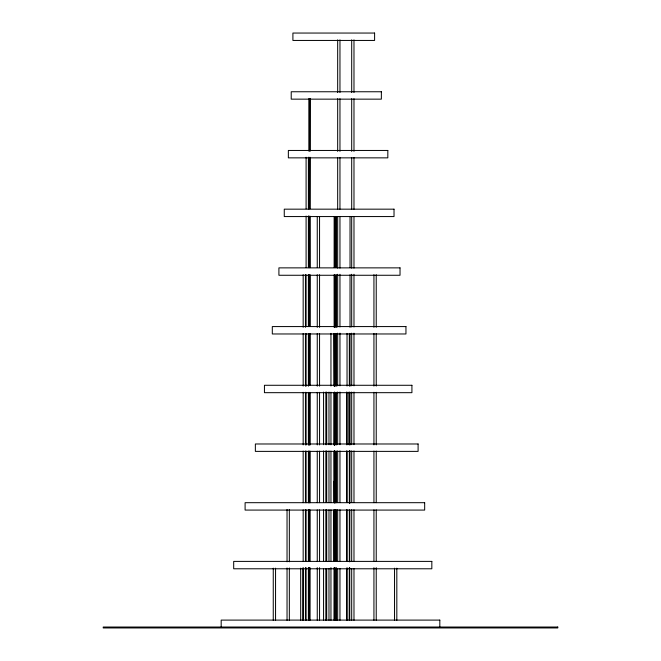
<?xml version="1.0" encoding="UTF-8"?>
<svg xmlns="http://www.w3.org/2000/svg" width="661" height="661" viewBox="0 0 661 661"><rect width="100%" height="100%" fill="white"/><g stroke="black" fill="none" stroke-linecap="round" stroke-linejoin="round"><path stroke-width="0.99" d="M309.579 620.274L309.621 567.692M309.621 561.503L309.662 509.945M309.67 502.732L309.712 451.174M309.712 444.985L309.753 392.403M309.761 385.189L309.802 333.631M309.811 326.41L309.852 274.86M309.852 267.639L309.893 216.089L309.992 267.639M334.045 620.274L334.069 567.667M334.086 509.912L334.226 561.478L334.218 509.912M334.111 451.116L334.235 502.69L334.218 451.116M334.111 444.927L334.135 392.328M334.16 333.541L334.235 386.14L334.21 333.541M334.177 274.745L334.268 327.352M334.243 267.523L334.251 216.99M334.408 333.541L334.425 386.14L334.276 333.541M334.375 327.352L334.4 274.745M334.383 267.523L334.392 216.99M334.483 567.667L334.466 620.274L334.449 567.667M334.532 451.116L334.565 502.69L334.491 481.026M334.532 444.927L334.557 392.328M334.59 386.14L334.582 333.541M334.854 502.69L334.813 451.116M334.813 444.927L334.838 392.328M334.846 386.14L334.871 333.541M334.871 327.352L334.896 274.745L334.962 327.352M335.177 509.912L335.16 561.478L335.003 509.912M335.177 502.69L335.177 481.026M349.355 620.299L349.479 567.898M349.495 561.734L349.611 510.358M349.628 503.161L349.752 450.761M335.4 481.026L335.416 502.69M335.416 509.912L335.449 561.478M334.962 333.541L334.97 386.14M334.978 392.328L334.987 444.927M334.995 451.116L335.077 502.69M335.02 567.667L335.036 620.274M334.656 333.541L334.714 386.14M334.673 392.328L334.681 444.927M334.681 451.116L334.763 502.69M396.823 568.154L396.823 620.332M394.534 568.154L394.534 620.332M376.233 274.662L376.233 327.278M376.233 333.466L376.233 386.082M376.233 392.27L376.233 444.886M376.233 451.075L376.233 502.657M376.233 509.879L376.233 561.462M376.233 567.65L376.233 620.266M373.936 274.662L373.936 327.278M373.936 333.466L373.936 386.082M373.936 392.27L373.936 444.886M373.936 451.075L373.936 502.657M373.936 509.879L373.936 561.462M373.936 567.65L373.936 620.266M353.982 39.842L353.982 92.515M353.982 98.712L353.982 151.386M353.982 157.582L353.982 209.223M353.982 216.444L353.982 268.085M353.982 274.282L353.982 326.955M353.982 333.152L353.982 385.826M353.982 392.023L353.982 444.688M353.982 450.885L353.982 502.525M353.982 509.755L353.982 561.396M353.982 568.625L353.982 620.258M351.693 39.842L351.693 92.515M351.693 98.712L351.693 151.386M351.693 157.582L351.693 209.223M351.693 216.444L351.693 268.085M351.693 274.282L351.693 326.955M351.693 333.152L351.693 385.826M351.693 392.023L351.693 444.688M351.693 450.885L351.693 502.525M351.693 509.755L351.693 561.396M351.693 568.625L351.693 620.258M350.033 216.99L350.033 267.523M350.033 274.745L350.033 327.352M350.033 333.541L350.033 386.14M350.033 392.328L350.033 444.927M349.76 450.761L349.76 503.161M349.76 510.358L349.76 561.734M349.76 567.898L349.76 620.299M349.33 333.367L349.33 385.999M349.33 392.188L349.33 444.82M349.33 451.017L349.33 502.616M349.33 509.838L349.33 561.445M349.33 567.634L349.33 620.266M348.991 392.072L348.991 444.729M347.042 333.367L347.042 385.999M347.042 392.188L347.042 444.82M347.042 451.017L347.042 502.616M347.042 509.838L347.042 561.445M347.042 567.634L347.042 620.266M346.703 392.072L346.703 444.729M346.703 450.926L346.703 502.55M346.703 509.78L346.703 561.412M346.703 568.634L346.703 620.266M339.961 39.842L339.961 92.515M339.961 98.712L339.961 151.386M339.961 157.582L339.961 209.223M339.961 216.444L339.961 268.085M339.961 274.282L339.961 326.955M339.961 333.152L339.961 385.826M339.961 392.023L339.961 444.688M339.961 450.885L339.961 502.525M339.961 509.755L339.961 561.396M339.961 568.625L339.961 620.258M337.672 39.842L337.672 92.515M337.672 98.712L337.672 151.386M337.672 157.582L337.672 209.223M337.672 216.444L337.672 268.085M337.672 274.282L337.672 326.955M337.672 333.152L337.672 385.826M337.672 392.023L337.672 444.688M337.672 450.885L337.672 502.525M337.672 509.755L337.672 561.396M337.672 568.625L337.672 620.258M336.499 216.99L336.499 267.523M336.499 274.745L336.499 327.352M336.499 333.541L336.499 386.14M336.499 392.328L336.499 444.927M336.499 451.116L336.499 502.69M336.499 509.912L336.499 561.478M336.499 567.667L336.499 620.274M334.425 392.328L334.433 444.927M334.433 451.116L334.441 502.69M334.441 509.912L334.458 561.478M334.21 392.328L334.218 444.927M330.954 333.367L330.954 385.999M330.954 392.188L330.954 444.82M330.954 451.017L330.954 502.616M330.954 509.838L330.954 561.445M330.954 567.634L330.954 620.266M328.98 392.072L328.98 444.729M328.98 450.926L328.98 502.55M328.98 509.78L328.98 561.412M328.98 568.634L328.98 620.266M326.691 392.072L326.691 444.729M326.691 450.926L326.691 502.55M326.691 509.78L326.691 561.412M326.691 568.634L326.691 620.266M325.856 392.072L325.856 444.729M325.856 450.926L325.856 502.55M325.856 509.78L325.856 561.412M325.856 568.634L325.856 620.266M323.568 392.072L323.568 444.729M323.568 450.926L323.568 502.55M323.568 509.78L323.568 561.412M323.568 568.634L323.568 620.266M319.552 216.99L319.552 267.523M319.552 274.745L319.552 327.352M319.552 333.541L319.552 386.14M319.552 392.328L319.552 444.927M319.552 451.116L319.552 502.69M319.552 509.912L319.552 561.478M319.552 567.667L319.552 620.274M317.255 216.99L317.255 267.523M317.255 274.745L317.255 327.352M317.255 333.541L317.255 386.14M317.255 392.328L317.255 444.927M317.255 451.116L317.255 502.69M317.255 509.912L317.255 561.478M317.255 567.667L317.255 620.274M309.992 274.86L309.992 326.41M309.992 333.631L309.992 385.189M309.992 392.403L309.992 444.985M309.992 451.174L309.992 502.732M309.992 509.945L309.992 561.503M309.992 567.692L309.992 620.274M308.844 98.547L308.844 151.129M308.844 157.318L308.844 208.868M308.844 216.089L308.844 267.639M308.844 274.86L308.844 326.41M308.844 333.631L308.844 385.189M308.844 392.403L308.844 444.985M308.844 451.174L308.844 502.732M308.844 509.945L308.844 561.503M308.844 567.692L308.844 620.274M308.39 157.252L308.39 208.81M308.39 216.031L308.39 267.589M308.39 274.811L308.39 326.369M308.39 333.59L308.39 386.181M308.39 392.37L308.39 444.96M308.39 451.149L308.39 502.715M308.39 509.928L308.39 561.495M308.39 567.683L308.39 620.274M306.093 157.252L306.093 208.81M306.093 216.031L306.093 267.589M306.093 274.811L306.093 326.369M306.093 333.59L306.093 386.181M306.093 392.37L306.093 444.96M306.093 451.149L306.093 502.715M306.093 509.928L306.093 561.495M306.093 567.683L306.093 620.274M305.456 274.662L305.456 327.278M305.456 333.466L305.456 386.082M305.456 392.27L305.456 444.886M305.456 451.075L305.456 502.657M305.456 509.879L305.456 561.462M305.456 567.65L305.456 620.266M303.168 274.662L303.168 327.278M303.168 333.466L303.168 386.082M303.168 392.27L303.168 444.886M303.168 451.075L303.168 502.657M303.168 509.879L303.168 561.462M303.168 567.65L303.168 620.266M302.978 568.154L302.978 620.332M300.689 568.154L300.689 620.332M289.336 509.466L289.336 561.809M289.336 567.964L289.336 620.307M287.039 509.466L287.039 561.809M287.039 567.964L287.039 620.307M275.554 568.154L275.554 620.332M273.257 568.154L273.257 620.332M309.943 157.318L309.902 208.868L309.992 157.318M309.992 98.547L309.951 151.129L309.992 98.547M334.35 509.912L334.342 561.478L334.309 509.912M334.35 481.026L334.35 502.69L334.301 481.026M334.507 509.912L334.557 561.478L334.499 509.912M334.606 274.745L334.606 327.352L334.64 274.745M334.623 216.99L334.615 267.523L334.631 216.99M334.755 567.667L334.73 620.274L334.714 567.667M334.78 509.912L334.838 561.478L334.697 509.912M334.929 216.99L334.904 267.523L334.929 216.99M374.597 33.05L292.906 33.05L292.906 40.445L374.597 40.445L374.597 33.05M381.364 91.755L291.22 91.755L291.22 99.15L381.364 99.15L381.364 91.755M387.825 150.46L288.353 150.46L288.353 157.855L387.825 157.855L387.825 150.46M394.022 209.165L284.263 209.165L284.263 216.56L394.022 216.56L394.022 209.165M400.029 267.87L278.909 267.87L278.909 275.265L400.029 275.265L400.029 267.87M405.953 326.575L272.307 326.575L272.307 333.97L405.953 333.97L405.953 326.575M411.919 385.28L264.441 385.28L264.441 392.675L411.919 392.675L411.919 385.28M418.099 443.985L255.361 443.985L255.361 451.38L418.099 451.38L418.099 443.985M424.668 502.69L245.099 502.69L245.099 510.077L424.668 510.077L424.668 502.69M431.831 561.396L233.688 561.396L233.688 568.782L431.831 568.782L431.831 561.396M439.821 620.101L221.179 620.101L221.179 627.487L439.821 627.487L439.821 620.101M557.777 627.033L103.223 627.033L103.223 627.95L557.777 627.95L557.777 627.033"/></g></svg>
